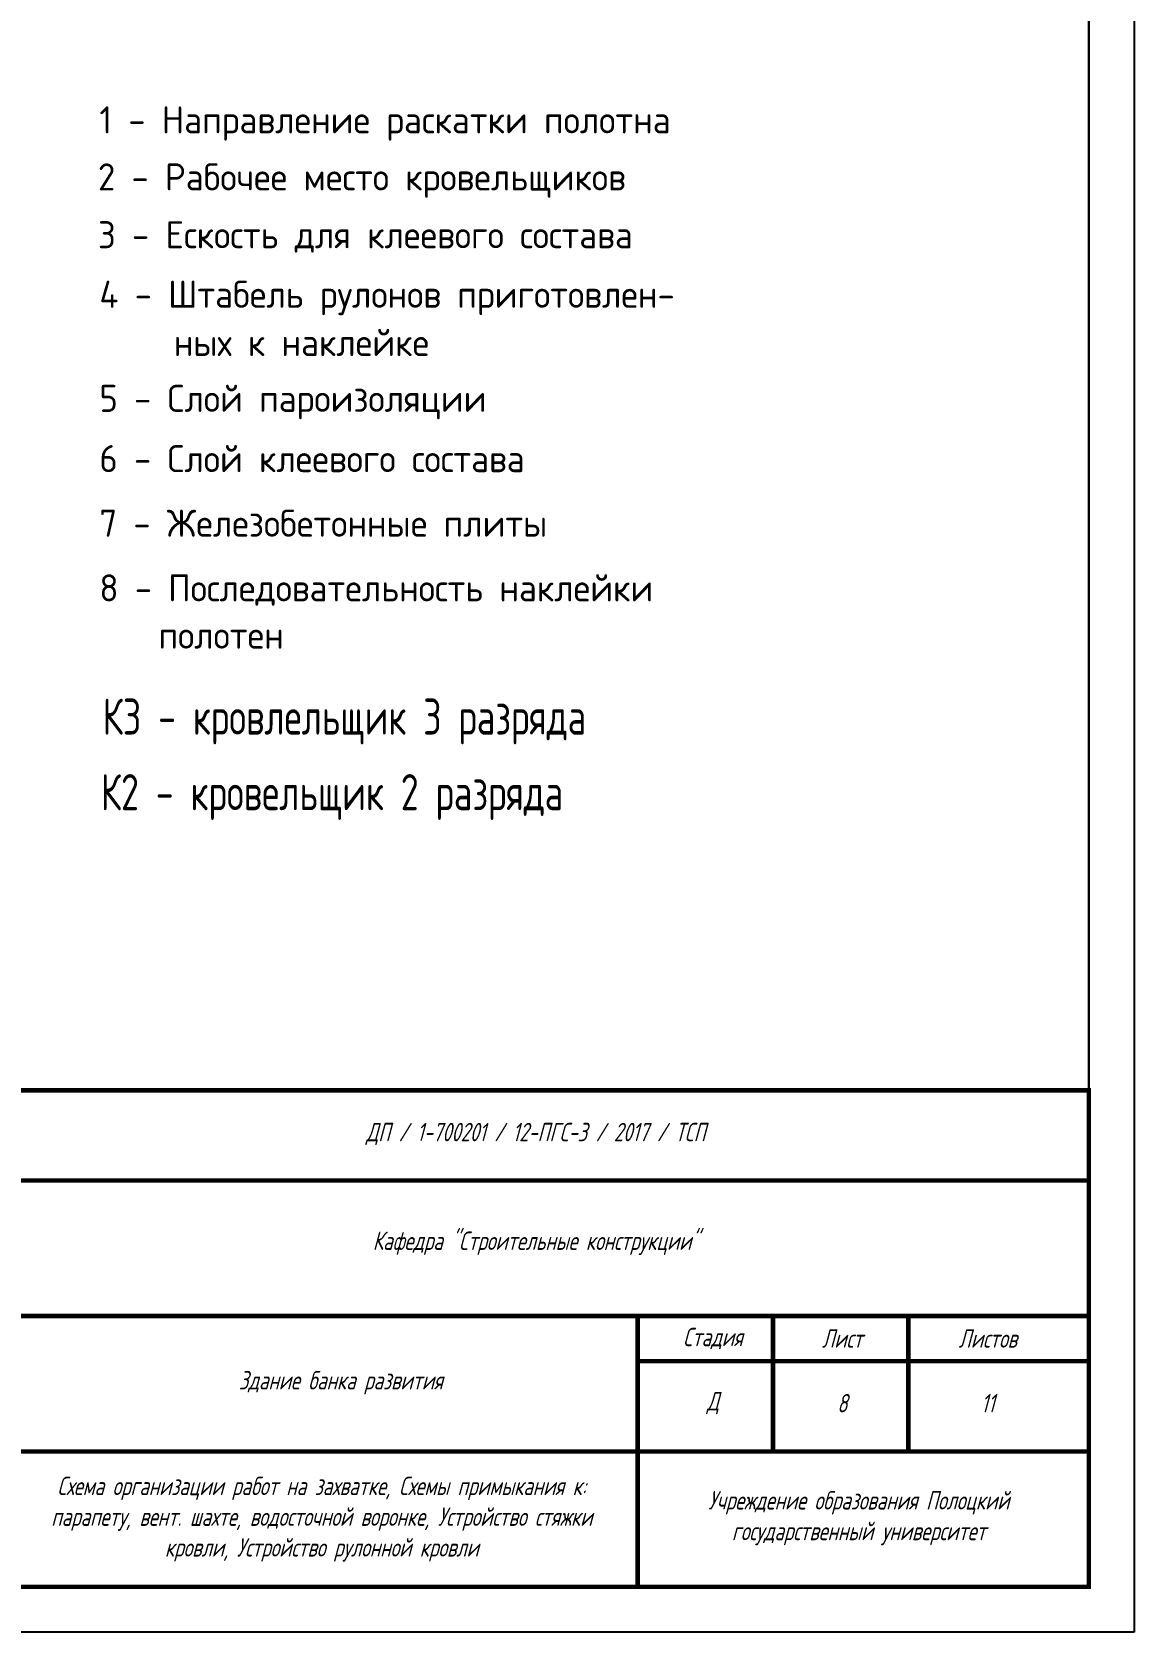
# Model space of a CAD drawing. Header units: millimetres. Extents: x 5763 to 12018931, y 39842 to 3600577.
# Drawn here: x 557589 to 582010, y 334201 to 369644 of the extents above; entities that cross this region are included whole.
import ezdxf

# ---------------------------------------------------------------- set-up
doc = ezdxf.new("R2010")
doc.units = ezdxf.units.MM
for name, color, linetype, lineweight in [('0.1 mm ISO', 7, 'Continuous', 9), ('0.4', 7, 'Continuous', 40), ('0.5 mm ISO', 7, 'Continuous', 50), ('Основная', 7, 'Continuous', 30)]:
    doc.layers.add(name, color=color, linetype=linetype, lineweight=lineweight)
doc.layers.add('KONTUR', color=7, linetype='Continuous')
doc.styles.get("Standard").update_dxf_attribs({"font": 'romans.shx', "width": 0.7, "oblique": 15, "height": 500})
doc.styles.add('style1', font='romans.shx', dxfattribs={"width": 0.7})

msp = doc.modelspace()

# ---------------------------------------------------------------- linework, layer by layer
at = {"ltscale": 150}
msp.add_line((581010.23619, 346201.2019), (581010.23619, 392681.2019), dxfattribs=at)
at = {"layer": '0.5 mm ISO', "const_width": 100}
for points in [[(544010.23619, 346201.2019), (544010.23619, 335201.2019), (581010.23619, 335201.2019), (581010.23619, 346201.2019), (544010.23619, 346201.2019)], [(557010.23619, 344201.2019), (581010.23619, 344201.2019)], [(557010.23619, 341201.2019), (581010.23619, 341201.2019)], [(571010.23619, 341201.2019), (571010.23619, 335201.2019)], [(574010.23619, 341201.2019), (574010.23619, 338201.2019)], [(577010.23619, 341201.2019), (577010.23619, 338201.2019)], [(571010.23619, 340201.2019), (581010.23619, 340201.2019)], [(557010.23619, 338201.2019), (581010.23619, 338201.2019)]]:
    msp.add_lwpolyline(points, dxfattribs=at)
at = {"layer": 'KONTUR'}
for p, q in [((582010.23619, 453001.2019), (582010.23619, 334201.2019)), ((582010.23619, 334201.2019), (413810.23619, 334201.2019))]:
    msp.add_line(p, q, dxfattribs=at)
at = {"layer": 'Основная'}
for q in [(581010.23619, 452001.2019), (415410.23619, 335201.2019)]:
    msp.add_line((581010.23619, 335201.2019), q, dxfattribs=at)

# ---------------------------------------------------------------- texts
at = {"color": 7, "lineweight": 18, "ltscale": 0.5, "style": 'style1', "width": 0.7}
for s, p in [('К3 - кровлельщик 3 разряда', (559154.05056, 354079.10826)), ('К2 - кровельщик 2 разряда', (559113.89217, 352404.93797))]:
    msp.add_text(s, height=800, dxfattribs=at).set_placement(p)
at = {"layer": '0.1 mm ISO', "char_height": 350, "attachment_point": 5}
for s, insert, width in [('{\\H1.1667x;ДП / 1-700201 / 12-ПГС-3 / 2017 / ТСП}', (568753.64712, 345233.43701), 11562.7888544), ('{\\H1.1667x;Кафедра "Строительные конструкции"}', (568753.64712, 342812.41647), 11562.7888544), ('{\\H1.1667x;Стадия}', (572677.55221, 340703.50943), 2090.5914226), ('{\\H1.1667x;Лист}', (575544.594, 340703.50943), 2090.5914226), ('{\\H1.1667x;Листов}', (578770.01332, 340703.50943), 2416.389182), ('{\\H1.1667x;Здание банка развития}', (564431.41016, 339722.62653), 7400.7293886), ('{\\H1.1667x;Д}', (572677.55221, 339270.00269), 1023.0485804), ('\\pxqc;{\\H1.1667x;8}', (575544.594, 339270.00269), 622.7292292), ('\\pxqc;{\\H1.1667x;11}', (578770.01332, 339270.00269), 1148.6866642), ('{\\H1.1667x;Схема организации работ на захватке, Схемы примыкания к: парапету, вент. шахте, водосточной воронке, Устройство стяжки кровли, Устройство рулонной кровли}', (564010.23619, 336701.2019), 14000), ('{\\H1.1667x;Учреждение образования Полоцкий государственный университет}', (575911.75286, 336722.62653), 8371.8751639)]:
    msp.add_mtext(s, dxfattribs=dict(at, insert=insert, width=width))
at = {"layer": '0.4', "color": 7, "linetype": 'ByBlock', "lineweight": 25, "width": 0.9}
for s, p in [('1 - Направление раскатки полотна  ', (559083.02982, 367397.66363)), ('2 - Рабочее место кровельщиков ', (559051.02563, 366133.10809)), ('3 - Ескость для клеевого состава', (559051.02563, 364852.10809)), ('4 - Штабель рулонов приготовлен-', (559083.02982, 363533.66363)), (' ных к наклейке', (560372.10599, 362465.73546)), ('5 - Слой пароизоляции', (559083.02982, 361228.16363)), ('6 - Слой клеевого состава', (559083.02982, 359893.16363)), ('7 - Железобетонные плиты', (559083.02982, 358462.16363)), ('8 - Последовательность наклейки ', (559083.02982, 357029.66363)), ('полотен', (560390.10599, 355982.73546))]:
    msp.add_text(s, height=600, dxfattribs=at).set_placement(p)

doc.saveas('drawing.dxf')
